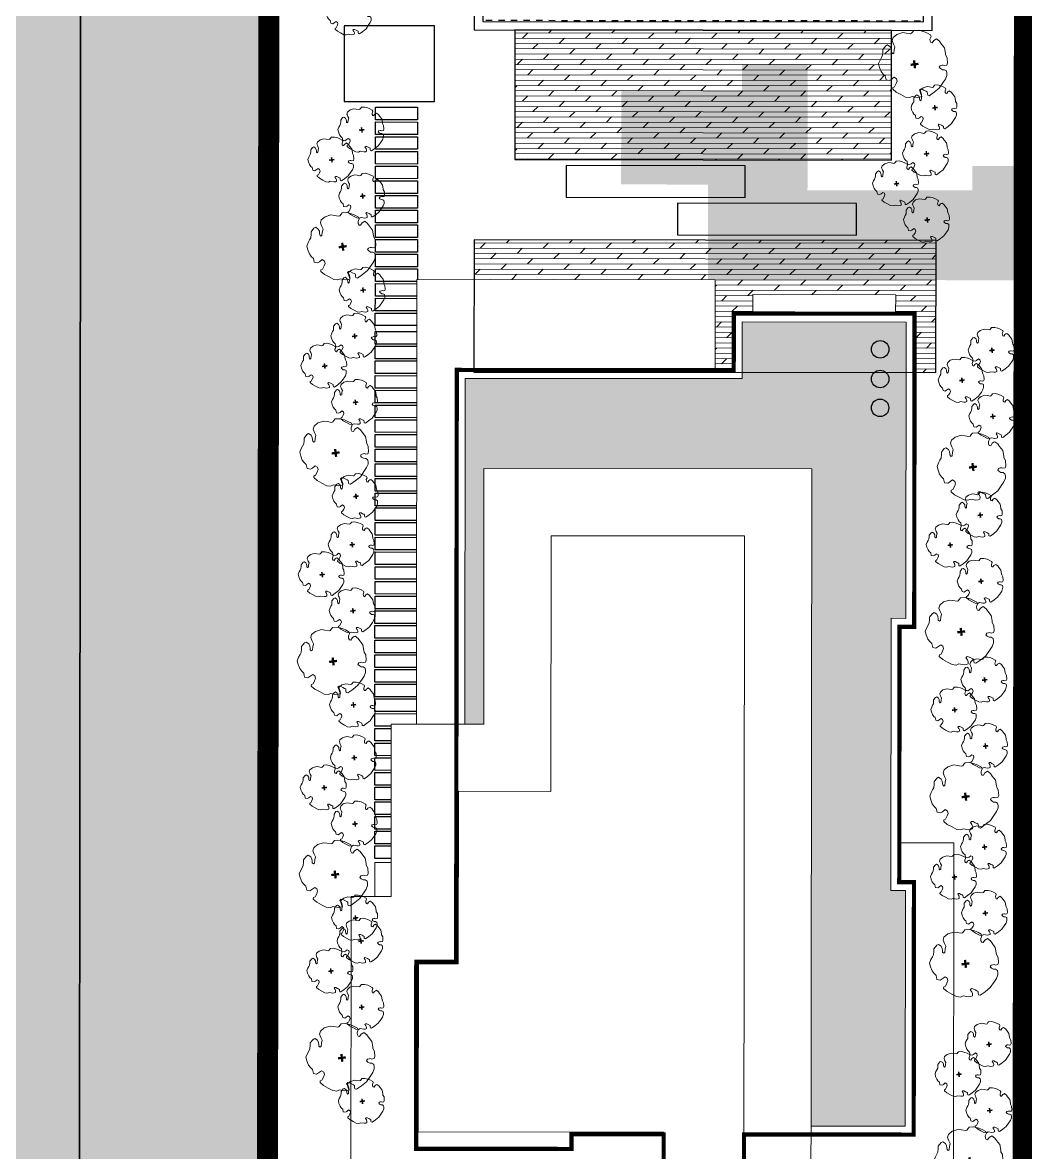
# Model space of a CAD drawing. Header units: millimetres. Extents: x -1030105 to 906887, y -616134 to 1220667.
# Drawn here: x -672906 to -649025, y -382964 to -356057 of the extents above; entities that cross this region are included whole.
import ezdxf

# ---------------------------------------------------------------- set-up
doc = ezdxf.new("R2010")
doc.units = ezdxf.units.MM
doc.header["$MEASUREMENT"] = 0
for name, pattern in [('240930  KHU B- TMB gời inno$0$HIDDEN', [9.524999999999999, 6.35, -3.175]), ('ACAD_ISO14W100', [24, 12, -3, 0, -3, 0, -3, 0, -3]), ('DASHED', [0.75, 0.5, -0.25]), ('HIDDEN', [9.524999999999999, 6.35, -3.175])]:
    doc.linetypes.add(name, pattern=pattern)
doc.layers.get('Defpoints').update_dxf_attribs({"color": 1})
doc.layers.add('+ toa do mong', color=7, linetype='Continuous', true_color=0xfa1a05)
for name, color, linetype, lineweight in [('240930  KHU B- TMB gời inno$0$1. I-FURN', 252, 'Continuous', 18), ('240930  KHU B- TMB gời inno$0$A-WALL', 1, 'Continuous', 30), ('240930  KHU B- TMB gời inno$0$GFA', 6, 'Continuous', 0), ('240930  KHU B- TMB gời inno$0$RANH QUY HOẠCH', 1, 'Continuous', 15), ('GFA', 6, 'Continuous', 0), ('QH_HTKT_GT_Chigioixaydung', 7, 'DASHED', 20), ('QH_HTKT_GT_Longduong', 7, 'Continuous', 35), ('QH_KTCQ_Caycanhquan', 97, 'Continuous', 18), ('RANH QUY HOẠCH', 1, 'Continuous', 15)]:
    doc.layers.add(name, color=color, linetype=linetype, lineweight=lineweight)
for name, color, linetype in [('240930  KHU B- TMB gời inno$0$DA-ELEV-PEN1', 8, 'Continuous'), ('240930  KHU B- TMB gời inno$0$DA-FLOR-PATT', 251, 'Continuous'), ('240930  KHU B- TMB gời inno$0$DA-WALL-LOW', 1, 'Continuous'), ('240930  KHU B- TMB gời inno$0$DA-WALL-PATT', 8, 'Continuous'), ('240930  KHU B- TMB gời inno$0$TMB-KHU B-XREF$0$Xref-LBC-Plot$0$DA-SITE-CNTR1', 8, 'Continuous'), ('DA-LANS-TREE', 7, 'Continuous'), ('Dat cong trinh cac loai', 6, 'Continuous'), ('ranh dat', 7, 'Continuous'), ('ranh dat DG', 224, 'Continuous'), ('TMB-KHU B-XREF$0$Xref-LBC-Plot$0$DA-SITE-CNTR1', 8, 'Continuous'), ('XREF_LBC_ZONE B_BEACH VILLA 22 11 11$0$DA-FLOR-PATT', 251, 'Continuous')]:
    doc.layers.add(name, color=color, linetype=linetype)
doc.layers.add('TMB-KHU B-XREF$0$GRASS', color=95, linetype='Continuous', lineweight=0, transparency=0.6)

# ---------------------------------------------------------------- blocks, each defined once
blk = doc.blocks.new('*U1373')
at = {"layer": '240930  KHU B- TMB gời inno$0$DA-WALL-PATT'}
blk.add_lwpolyline([(-0.003229222828849743, -599.9999999912397), (-300.0032292184842, -599.9983853798185), (-299.9978471795839, 400.0017712514673), (0.002152816071429697, 400.000156640046)], close=True, dxfattribs=at)
blk = doc.blocks.new('*U1374')
at = {"color": 0, "linetype": 'ByBlock', "lineweight": -2, "transparency": 16777216, "rotation": 180.0003083671565}
for p in [(-2402.041398903443, -240490.5546536836), (-2052.041398908513, -240490.5527699703), (-1702.041398913582, -240490.550886257), (-1352.041398918651, -240490.5490025436), (-1002.04139892372, -240490.5471188303), (-652.041398928789, -240490.545235117), (-302.0413989338581, -240490.5433514037), (47.95860106107284, -240490.5414676903), (397.9586010560033, -240490.539583977), (747.9586010509342, -240490.5377002637), (1097.958601045865, -240490.5358165504), (1447.958601040796, -240490.533932837), (1797.958601035727, -240490.5320491237), (2147.958601030658, -240490.5301654104), (2497.958601025588, -240490.5282816971), (2847.958601020519, -240490.5263979837), (3197.95860101545, -240490.5245142704), (3547.958601010381, -240490.5226305571)]:
    blk.add_blockref('*U1373', p, dxfattribs=at)
blk = doc.blocks.new('*U1401')
at = {"layer": '240930  KHU B- TMB gời inno$0$DA-WALL-PATT'}
blk.add_lwpolyline([(-0.003229222828849743, -599.9999999912397), (-300.0032292184842, -599.9983853798185), (-299.9978471795839, 400.0017712514673), (0.002152816071429697, 400.000156640046)], close=True, dxfattribs=at)
blk = doc.blocks.new('*U1400')
at = {"color": 0, "linetype": 'ByBlock', "lineweight": -2, "transparency": 16777216, "rotation": 180.0003083671565}
for p in [(397.9586010560033, -240490.539583977), (747.9586010509342, -240490.5377002637), (1097.958601045865, -240490.5358165504), (1447.958601040796, -240490.533932837), (1797.958601035727, -240490.5320491237), (2147.958601030658, -240490.5301654104), (2497.958601025588, -240490.5282816971), (2847.958601020519, -240490.5263979837), (3197.95860101545, -240490.5245142704), (3547.958601010381, -240490.5226305571)]:
    blk.add_blockref('*U1401', p, dxfattribs=at)
blk = doc.blocks.new('240930  KHU B- TMB gời inno$0$A$C8db1bffd')
at = {"layer": '240930  KHU B- TMB gời inno$0$DA-FLOR-PATT'}
h = blk.add_hatch(dxfattribs=at)
h.set_pattern_fill('DASH', color=153, scale=1200, angle=90)
h.set_pattern_definition([(90, (0, 0), (-150, 150), [150, -150])])
h.paths.add_polyline_path([(-200, -10699.99763995476), (-200, -200.0000000000291), (-3500, -200), (-3500, -10699.99763995473)])
blk.add_lwpolyline([(-200, -10699.99763995476), (-200, -200), (-3700, -200), (-3700, -10699.99763995476)], close=True, dxfattribs=at)
for points in [[(-3500, -2000.000000000058), (-400, -2000)], [(-400, -2300), (-3500, -2300.000000000058)], [(-3500, -2600.000000000058), (-400, -2600)], [(-400, -2900), (-3500, -2900.000000000058)]]:
    blk.add_lwpolyline(points, dxfattribs=at)
at = {"layer": '240930  KHU B- TMB gời inno$0$DA-WALL-LOW', "color": 252}
blk.add_lwpolyline([(0, -10899.99763995476), (0, 0), (-3900, 0), (-3900, -10899.99763995476)], close=True, dxfattribs=at)
at = {"layer": '240930  KHU B- TMB gời inno$0$DA-WALL-PATT'}
blk.add_lwpolyline([(-400, -10499.99763995476), (-400, -400), (-3500, -400), (-3500, -10499.99763995476)], close=True, dxfattribs=at)
for points in [[(-3500, -2300.000000000058), (-400, -2300)], [(-400, -2600), (-3500, -2600.000000000058)]]:
    blk.add_lwpolyline(points, dxfattribs=at)
blk = doc.blocks.new('*U1403')
at = {"layer": '240930  KHU B- TMB gời inno$0$DA-WALL-PATT'}
blk.add_lwpolyline([(-0.003229222828849743, -599.9999999912397), (-300.0032292184842, -599.9983853798185), (-299.9978471795839, 400.0017712514673), (0.002152816071429697, 400.000156640046)], close=True, dxfattribs=at)
blk = doc.blocks.new('*U1402')
at = {"color": 0, "linetype": 'ByBlock', "lineweight": -2, "transparency": 16777216, "rotation": 180.0003083671565}
for p in [(-2402.041398903443, -240490.5546536836), (-2052.041398908513, -240490.5527699703), (-1702.041398913582, -240490.550886257), (-1352.041398918651, -240490.5490025436), (-1002.04139892372, -240490.5471188303), (-652.041398928789, -240490.545235117), (-302.0413989338581, -240490.5433514037), (47.95860106107284, -240490.5414676903), (397.9586010560033, -240490.539583977), (747.9586010509342, -240490.5377002637), (1097.958601045865, -240490.5358165504), (1447.958601040796, -240490.533932837), (1797.958601035727, -240490.5320491237), (2147.958601030658, -240490.5301654104), (2497.958601025588, -240490.5282816971), (2847.958601020519, -240490.5263979837), (3197.95860101545, -240490.5245142704), (3547.958601010381, -240490.5226305571)]:
    blk.add_blockref('*U1403', p, dxfattribs=at)
blk = doc.blocks.new('*U1407')
at = {"layer": '240930  KHU B- TMB gời inno$0$DA-WALL-PATT'}
blk.add_lwpolyline([(-0.003229222828849743, -599.9999999912397), (-300.0032292184842, -599.9983853798185), (-299.9978471795839, 400.0017712514673), (0.002152816071429697, 400.000156640046)], close=True, dxfattribs=at)
blk = doc.blocks.new('*U1406')
at = {"color": 0, "linetype": 'ByBlock', "lineweight": -2, "transparency": 16777216, "rotation": 180.0003083671565}
for p in [(-1352.041398918651, -240490.5490025436), (-1002.04139892372, -240490.5471188303), (-652.041398928789, -240490.545235117), (-302.0413989338581, -240490.5433514037), (47.95860106107284, -240490.5414676903), (397.9586010560033, -240490.539583977), (747.9586010509342, -240490.5377002637), (1097.958601045865, -240490.5358165504), (1447.958601040796, -240490.533932837), (1797.958601035727, -240490.5320491237), (2147.958601030658, -240490.5301654104), (2497.958601025589, -240490.5282816971), (2847.958601020519, -240490.5263979837), (3197.95860101545, -240490.5245142704), (3547.958601010381, -240490.5226305571)]:
    blk.add_blockref('*U1407', p, dxfattribs=at)
blk = doc.blocks.new('*U1399')
at = {"layer": '240930  KHU B- TMB gời inno$0$DA-WALL-PATT'}
blk.add_lwpolyline([(-0.003229222828849743, -599.9999999912397), (-300.0032292184842, -599.9983853798185), (-299.9978471795839, 400.0017712514673), (0.002152816071429697, 400.000156640046)], close=True, dxfattribs=at)
blk = doc.blocks.new('*U1398')
at = {"color": 0, "linetype": 'ByBlock', "lineweight": -2, "transparency": 16777216, "rotation": 180.0003083671565}
for p in [(-1002.04139892372, -240490.5471188303), (-652.041398928789, -240490.545235117), (-302.0413989338581, -240490.5433514037), (47.95860106107284, -240490.5414676903), (397.9586010560033, -240490.539583977), (747.9586010509342, -240490.5377002637), (1097.958601045865, -240490.5358165504), (1447.958601040796, -240490.533932837), (1797.958601035727, -240490.5320491237), (2147.958601030658, -240490.5301654104), (2497.958601025588, -240490.5282816971), (2847.958601020519, -240490.5263979837), (3197.95860101545, -240490.5245142704), (3547.958601010381, -240490.5226305571)]:
    blk.add_blockref('*U1399', p, dxfattribs=at)
blk = doc.blocks.new('240930  KHU B- TMB gời inno$0$fgfgfrg')
at = {"color": 7}
blk.add_wipeout([(39980.46342275434, 15126.653310571086), (38070.46342275434, 15126.653310571086), (38070.46342275434, 9281.653310571082), (30865.463422754347, 9281.653310571082), (30865.463422754347, 10231.654774109109), (26755.463405896793, 10231.654774109109), (26755.463405896793, 10831.653310571084), (16170.462725696561, 10831.653310571084), (16170.462725696561, 17931.658903863914), (18320.46479738695, 17931.658903863914), (18320.46479738695, 18376.653310571113), (16970.463422754336, 18376.653310571113), (16970.463422754336, 18829.153318667028), (16520.46283136643, 18831.653327476488), (16520.46283136643, 22231.653311284637), (16970.463422754336, 22229.15330247517), (16970.46342275435, 22681.653310571084), (24425.45605765385, 22681.653310571084), (24425.45605765385, 22331.653271817966), (29570.463421449713, 22331.653271817966), (29570.463421449713, 23631.653152752384), (37812.25290149453, 23631.653152752384), (37812.25290149453, 20236.653310571062), (39980.46342275434, 20236.653310571055)], dxfattribs=at)
at = {"layer": 'GFA', "true_color": 0xb75434}
h = blk.add_hatch(dxfattribs=at)
h.set_pattern_fill('AR-RSHKE', color=15, scale=31.2086368017553, angle=360)
h.set_pattern_definition([(0, (0, 0), (795.8202384447603, 374.5036416210634), [187.2518208105318, -156.0431840087765, 218.4604576122871, -93.6259104052659, 280.8777312157977, -124.8345472070212]), (0, (187.2518208105318, 15.6043184008776), (795.8202384447603, 374.5036416210634), [156.0431840087765, -592.9640992333507, 124.8345472070212, -187.2518208105318]), (0, (561.7554624315954, -23.40647760131661), (795.8202384447603, 374.5036416210634), [93.6259104052659, -967.4677408544143]), (90, (0, 0), (-265.2734128149199, 374.5036416210637), [358.899323220186, -1139.115243264069]), (90, (187.2518208105318, -4.58634685980263e-14), (-265.2734128149199, 374.5036416210637), [351.0971640197471, -1146.917402464507]), (90, (343.2950048193083, -8.408302576304823e-14), (-265.2734128149199, 374.5036416210637), [327.6906864184306, -1170.323880065824]), (90, (561.7554624315954, -23.40647760131661), (-265.2734128149199, 374.5036416210637), [358.899323220186, -1139.115243264069]), (90, (655.3813728368613, -23.40647760131663), (-265.2734128149199, 374.5036416210637), [358.899323220186, -1139.115243264069]), (90, (936.259104052659, -2.293173429901315e-13), (-265.2734128149199, 374.5036416210637), [343.2950048193083, -1154.719561664946])])
h.paths.add_polyline_path([(18520.46479738695, 11981.65328733379), (26755.46340589678, 11981.65392619781), (26755.46340589679, 12431.65331057112), (20665.46344019583, 12431.65331057112), (20665.46344019583, 20236.65331057109), (36320.46342275446, 20236.65331057106), (36320.46342275446, 22481.65248594458), (30710.46342275434, 22481.65248594323), (30710.46342275434, 22131.65327181797), (24225.45605765386, 22131.65327181797), (24225.45605765385, 22481.65331057108), (17170.46342275434, 22481.65331057108), (17170.46342275434, 18576.65331057111), (18520.46479738695, 18576.65331057111)])
at = {"layer": '+ toa do mong', "linetype": 'HIDDEN', "ltscale": 100, "const_width": 99.99999999999999, "elevation": -2.40231413925581e-05}
blk.add_lwpolyline([(16970.46342275434, 22681.65331057108), (24425.45605765385, 22681.65331057108), (24425.45605765385, 22331.65327181797), (30510.46342275434, 22331.65327181797), (30510.46342275434, 22681.65248594318), (36520.46342275446, 22681.65248594463), (36520.46342275446, 18641.72010969356), (38380.46342275434, 18641.72010969358), (38380.46342275437, 16726.65331057109), (36520.4634227559, 16726.65331057109), (36520.46342275644, 14531.65331057105), (36870.46342275434, 14531.65331057105), (36870.46342275434, 10831.65331057108), (32415.46342275434, 10831.65331057108), (32415.46334905409, 11781.65436529567), (18320.46479738695, 11781.65327181796), (18320.46479738695, 18376.65331057111), (16970.46342275434, 18376.65331057111), (16970.46342275434, 22681.65331057108)], dxfattribs=at)
at = {"color": 7}
blk.add_lwpolyline([(37812.25290149453, 20236.65331057106), (37812.25290149453, 23631.65315275239), (29570.46342144971, 23631.65315275239), (29570.46342144971, 22331.65327181797)], dxfattribs=at)
for points, elevation in [([(16970.46342275434, 22681.65331057108), (24425.45605765385, 22681.65331057108), (24425.45605765385, 22331.65327181797), (30510.46342275434, 22331.65327181797), (30510.46342275434, 22681.65248594318), (36520.46342275446, 22681.65248594463), (36520.46342275446, 20236.65331057106)], -2.40231413925581e-05), ([(26755.46340589678, 11781.65392619781), (18320.46479738695, 11781.65327181796), (18320.46479738695, 18376.65331057111), (16970.46342275434, 18376.65331057111), (16970.46342275434, 22681.65331057108)], -2.40231413925581e-05), ([(26755.46340589679, 11981.65392619781), (18520.46479738695, 11981.65328733379), (18520.46479738695, 18576.65331057111), (17170.46342275434, 18576.65331057111), (17170.46342275434, 22481.65331057108), (24225.45605765385, 22481.65331057108), (24225.45605765385, 22131.65327181797), (30710.46342275434, 22131.65327181797), (30710.46342275434, 22481.65248594323), (36320.46342275446, 22481.65248594458), (36320.46342275446, 20236.65331057106)], -2.40231413925581e-05), ([(18320.46355608404, 17931.65890386391), (16170.46272569656, 17931.65890386391), (16170.46272569656, 10831.65331057108), (26755.46340589678, 10831.65331057108)], -1.14402673561859e-09)]:
    blk.add_lwpolyline(points, dxfattribs=dict(at, elevation=elevation))
blk.add_lwpolyline([(16970.46342275434, 22229.15330247517), (16520.46283136643, 22231.65331128463), (16520.46283136643, 18831.65332747649), (16970.46342275434, 18829.15331866703)], close=True, dxfattribs=at)
at = {"color": 7, "elevation": -2.402310795483055e-05}
blk.add_lwpolyline([(38070.46342275434, 9281.653310571082), (30865.46342275434, 9281.653310571082), (30865.46342275434, 10231.65477410911), (26755.46340589679, 10231.65477410911), (26755.46340589679, 12431.65331057112), (20665.46344019583, 12431.65331057112), (20665.46344019583, 20236.65331057109), (39980.46342275434, 20236.65331057106), (39980.46342275434, 15126.65331057109), (38070.46342275434, 15126.65331057109)], close=True, dxfattribs=at)
at = {"color": 252, "elevation": -2.402310795483055e-05}
blk.add_lwpolyline([(36470.46342275434, 10881.65331057108), (32465.46342275434, 10881.65331057108), (32465.46342275434, 11831.65477410911), (28355.46340589679, 11831.65477410911), (28355.46340589679, 14031.65331057112), (22265.46344019583, 14031.65331057112), (22265.46344019583, 18636.65331057109), (38380.46342275434, 18636.65331057106), (38380.46342275434, 16726.65331057109), (36470.46342275434, 16726.65331057109)], close=True, dxfattribs=at)
blk = doc.blocks.new('Xref Khu Spa-Wellness - TBM$0$TREE_T')
at = {"const_width": 100}
for points in [[(-123.743686707654, 123.7436867076467), (123.7436867076394, -123.7436867076467)], [(123.7436867076394, 123.7436867076467), (-123.7436867076394, -123.7436867076467)]]:
    blk.add_lwpolyline(points, dxfattribs=at)
blk = doc.blocks.new('Xref Khu Spa-Wellness - TBM$0$TREE_5')
at = {"layer": 'QH_KTCQ_Caycanhquan', "color": 114, "true_color": 0x139b48}
blk.add_lwpolyline([(-935.8052043020725, 1163.729876997881), (-781.0664177108556, 1298.991161259357), (-577.9716866482049, 1385.944714451209), (-423.232900056988, 1424.590717911255), (-249.1519124628976, 1453.575356581714), (-181.4534723367542, 1414.929171710275), (-142.7687756838277, 1289.329614988528), (-84.74187805317342, 1221.698972928803), (-17.04343790188432, 1192.71433425881), (40.98345973622054, 1221.698972928803), (31.31221188511699, 1347.298710919917), (60.32595539093018, 1424.590717911255), (79.6681563751772, 1472.898267642129), (244.0781907904893, 1472.898267642129), (369.8035285742953, 1434.252264111768), (592.2404606333002, 1376.283168251161), (775.9926960328594, 1212.037426657975), (824.3486405229196, 1163.729876997881), (959.7452261233702, 1105.760781065095), (1114.484012714587, 931.8534933435731), (1143.497461522929, 844.8999401517212), (1075.79931606818, 767.6077518211678), (1017.772123759612, 748.2848406890407), (979.0874271076173, 709.638655890245), (930.7317773010582, 642.0081950975582), (940.40273046121, 564.7160067670047), (1017.772123759612, 555.0544605664909), (1114.484012714587, 564.7160067670047), (1191.85340601299, 622.6851026983932), (1288.56500029657, 632.3466488970444), (1365.934688259847, 564.7160067670047), (1423.96158589609, 487.4238184364513), (1472.317530387081, 323.178076912649), (1481.988778204657, 168.5938815902919), (1501.330979188904, -159.8976014545187), (1433.632833734155, -440.0815348392352), (1356.263440435752, -691.2808295534924), (1288.56500029657, -720.2654682239518), (1240.209350477904, -681.6192833529785), (1182.182158169337, -613.9888225602917), (1124.155260538682, -623.6501874942333), (1037.114619421773, -642.9732798933983), (930.7317773010582, -662.296372293029), (872.7045849869028, -700.9423758247867), (863.0333371693268, -768.5730178840458), (969.4164739474654, -797.5574752166867), (1056.45682040602, -855.5265711485408), (1104.812764876522, -923.1572132077999), (1066.128068224527, -990.7878553378396), (988.7586749317124, -1068.079862329178), (785.6639438699931, -1174.356507992838), (717.9657984022051, -1290.294699784368), (572.8982596490532, -1377.248434313573), (340.7897850750014, -1415.894437845796), (108.6816051844507, -1454.540441305377), (-94.41312587726861, -1444.87889510626), (-133.0978225171566, -1386.909799175337), (-94.41312587726861, -1319.279338454828), (-123.5076104430482, -1166.998870359268), (-158.3361843349412, -1051.01933326479), (-245.4077663654462, -987.2307148086838), (-361.5031108781695, -998.8285959679633), (-401.6181620880961, -1151.07587907603), (-438.5748819764704, -1243.375660780352), (-567.9238436007872, -1307.985380935017), (-703.6970244115219, -1193.679600392003), (-829.4223621934652, -1184.018054192886), (-964.8186531243846, -1145.372050659731), (-1129.228687539697, -1048.756951268762), (-1264.625273158774, -942.4803056772798), (-1312.981217630208, -778.2345641553402), (-1332.323418614455, -652.6348260920495), (-1351.665914275683, -546.3581805010326), (-1429.035307568498, -420.7584424400702), (-1496.733453042805, -333.8048892477527), (-1496.733453042805, -130.9129628543742), (-1458.048756396398, -53.62095586303622), (-1322.652170789428, -43.95940966391936), (-1225.940576513298, -92.26695939479396), (-1158.242431038991, -159.8976014545187), (-1109.886486547999, -208.2051511849277), (-1042.18834109325, -217.8666973854415), (-1022.845845431089, -169.5591477253474), (-1100.215238723904, -43.95940966391936), (-1158.242431038991, 81.64032840030268), (-1274.29652097635, 139.609424259048), (-1341.994666451588, 178.2554277908057), (-1419.364059749991, 226.5629775212146), (-1467.720004214905, 352.1627155123278), (-1419.364059749991, 564.7160067670047), (-1264.625273158774, 786.9308442207985), (-1129.228687539697, 864.2228512139991), (-964.8186531243846, 951.1765857427381), (-935.8052043020725, 999.4841354736127), (-935.8052043020725, 1086.437688665465)], close=True, dxfattribs=at)
blk.add_blockref('Xref Khu Spa-Wellness - TBM$0$TREE_T', (0, 0), dxfattribs=at)
blk = doc.blocks.new('240930  KHU B- TMB gời inno$0$river dl')
at = {"layer": 'GFA', "true_color": 0x8c7854}
h = blk.add_hatch(dxfattribs=at)
h.set_pattern_fill('DOLMIT', color=35, scale=500, angle=90)
h.set_pattern_definition([(90, (0, 0), (-125, 7.654042494670958e-15), []), (135, (0, 0), (-249.9999995804922, -249.9999995804921), [176.7766952966369, -353.5533905932737])])
h.paths.add_polyline_path([(13310.5, -37808.91418631616), (10222.15521712659, -37808.91418631616), (10222.15521712659, -46779.91418631616), (13310.5, -46779.91418631616)])
h.paths.add_polyline_path([(18372.14503819284, -36747.00078587243), (15222.15521712659, -36747.00078587243), (15222.15521712659, -47747.00161053181), (18372.14503815875, -47747.00161053181), (18372.14501036755, -43096.86148755505), (18372.14501233884, -42647.00423773895)])
at = {"layer": '240930  KHU B- TMB gời inno$0$1. I-FURN', "elevation": -2.387004752399816e-05}
blk.add_lwpolyline([(30053.46881050291, -49097.24595864028), (31324.72385022556, -49097.24595864028), (31324.72385022556, -50097.27813850781), (30053.46881050291, -50097.27813850781)], close=True, dxfattribs=at)
at = {"layer": '240930  KHU B- TMB gời inno$0$DA-ELEV-PEN1', "elevation": -2.387004752399816e-05}
blk.add_lwpolyline([(34906.63155389682, -49097.25537730697), (35984.60678143229, -49097.25537730697), (35984.60678143241, -50097.26872004131), (34906.63155389694, -50097.26872004131)], close=True, dxfattribs=at)
at = {"layer": '240930  KHU B- TMB gời inno$0$DA-WALL-LOW', "color": 252}
blk.add_lwpolyline([(10222.15521712659, -46779.91418631616), (13310.5, -46779.91418631616), (13310.5, -37808.91418631616), (10222.15521712659, -37808.91418631616)], close=True, dxfattribs=at)
at = {"layer": '240930  KHU B- TMB gời inno$0$DA-WALL-PATT'}
for points in [[(15101, -38640.91418631616), (14346, -38640.91418631616), (14346, -42904.91418631616), (15101, -42904.91418631616)], [(14205.5, -41290.41418631616), (13450.5, -41290.41418631616), (13450.5, -45554.41418631616), (14205.5, -45554.41418631616)]]:
    blk.add_lwpolyline(points, close=True, dxfattribs=at)
at = {"layer": '240930  KHU B- TMB gời inno$0$DA-WALL-PATT', "elevation": -2.371709545742829e-05}
blk.add_lwpolyline([(10128.71718677797, -50847.01510756013), (11928.71718691348, -50847.0151075633), (11928.71728089458, -48697.00288658986), (10128.71728075907, -48697.00288658669)], close=True, dxfattribs=at)
at = {"layer": '240930  KHU B- TMB gời inno$0$GFA', "const_width": 10, "elevation": -2.387004752399816e-05}
blk.add_lwpolyline([(24672.14288081018, -45048.55397511633), (24672.14288081018, -47747.00193496732), (27972.14482029088, -47747.00193496732)], dxfattribs=at)
at = {"color": 0}
for name, p in [('*U1406', (13419.32691591297, 190793.2653696417, -2.387004752399816e-05)), ('*U1374', (19810.49331605312, 190793.2653696417, -2.387004752399816e-05)), ('*U1402', (26110.4933159778, 190793.2653695417, -2.387004752399816e-05)), ('*U1400', (30995.40146358625, 190793.267253255, -2.387004752399816e-05)), ('*U1398', (37108.12997432522, 190793.2634859285, -2.387004752399816e-05))]:
    blk.add_blockref(name, p, dxfattribs=at)
at = {"layer": 'Defpoints', "color": 6}
blk.add_blockref('240930  KHU B- TMB gời inno$0$A$C8db1bffd', (10222.15521712659, -36847.00397057705, -2.387004752399816e-05), dxfattribs=at)
at = {"layer": '240930  KHU B- TMB gời inno$0$GFA', "color": 7}
blk.add_blockref('240930  KHU B- TMB gời inno$0$fgfgfrg', (0, -59937.41418631504), dxfattribs=at)
at = {"layer": 'GFA', "true_color": 0x8c7854}
h = blk.add_hatch(dxfattribs=at)
h.set_pattern_fill('DOLMIT', color=35, scale=0.3094840615414519, angle=270.0000000000001)
h.set_pattern_definition([(270, (-91172.5838310511, -238356.3013741687), (0.07737101538536298, 5.924404954171923e-17), []), (315.0000000000001, (-91172.5838310511, -238356.3013741687), (0.1547420305110638, 0.1547420305110641), [0.1094191392925577, -0.2188382785851154])])
edge = h.paths.add_edge_path()
edge.add_line((13450.85705498338, -35882.19763349097), (13450.85742214269, -29453.86809009377))
edge.add_line((13450.85742213961, -29453.86809009382), (10444.6413279326, -29453.8706385557))
edge.add_line((10444.64132793283, -29453.87063855563), (10444.64034265205, -27888.10802764395))
edge.add_line((10444.64034265018, -27888.10802764394), (11073.94934298648, -27888.10888091497))
edge.add_line((11073.94934299073, -27888.10888091513), (11073.94934299073, -25015.50340661655))
edge.add_line((11073.94934299073, -25015.50340661651), (13317.24982466707, -25015.50340661651))
edge.add_line((13317.24982466627, -25015.50340661651), (13317.24982466627, -27086.45153925049))
edge.add_line((13317.24982466627, -27086.45153925024), (15588.61060391767, -27086.45155965814))
edge.add_line((15588.61060391599, -27086.45155965829), (15588.61121599076, -35882.19770978356))
edge.add_line((15588.61121598995, -35882.19770978355), (13450.85736970671, -35882.19767491632))
at = {"layer": 'XREF_LBC_ZONE B_BEACH VILLA 22 11 11$0$DA-FLOR-PATT'}
h = blk.add_hatch(color=252, dxfattribs=at)
h.dxf.hatch_style = 1
h.paths.add_polyline_path([(17612.19981387831, -38074.31880389806, 1), (18029.08529757286, -38074.31880389806, 1)])
h = blk.add_hatch(color=252, dxfattribs=at)
h.dxf.hatch_style = 1
h.paths.add_polyline_path([(18316.11920086338, -38074.31880389806, 1), (18733.00468455793, -38074.31880389806, 1)])
h = blk.add_hatch(color=252, dxfattribs=at)
h.dxf.hatch_style = 1
h.paths.add_polyline_path([(19004.04015468571, -38074.31880389806, 1), (19420.92563838025, -38074.31880389806, 1)])
at = {"layer": '240930  KHU B- TMB gời inno$0$DA-WALL-LOW', "color": 252, "elevation": -2.387004752399816e-05}
blk.add_lwpolyline([(15222.15521712659, -47747.00161053181), (18372.14503819284, -47747.00161053181), (18372.14503819284, -36747.00078587243), (15222.15521712659, -36747.00078587243)], close=True, dxfattribs=at)
at = {"layer": 'DA-LANS-TREE', "color": 251, "true_color": 0x636466}
for centre in [(17820.64255572559, -38074.31880389806), (18524.56194271066, -38074.31880389806), (19212.48289653298, -38074.31880389806)]:
    blk.add_circle(centre, 208.442741847275, dxfattribs=at)
at = {"layer": 'QH_KTCQ_Caycanhquan', "color": 116}
for p, xscale, yscale, zscale, rotation in [((17839.6991499916, -35409.99897868725, -2.830727540303179), 0.3613160547961033, 0.3613160547961033, 0.3613160547961033, 52.2616449089547), ((19414.98379413712, -35388.99716293792, -2.830727540303179), 0.3613160547961033, 0.3613160547961033, 0.3613160547961033, 52.2616449089547), ((35944.88644986333, -35444.28299225961, -2.830727540303179), 0.3613160547961033, 0.3613160547961033, 0.3613160547961033, 52.2616449089547), ((20621.1615257659, -35861.62483433646, -2.830727540303179), 0.5419740821941551, 0.5419740821941551, 0.5419740821941551, 52.26164490895473), ((21764.86002365317, -35686.42859809899, -2.830727540303179), 0.3613160547961033, 0.3613160547961033, 0.3613160547961033, 52.2616449089547), ((23340.14466779869, -35665.42678234966, -2.830727540303179), 0.3613160547961033, 0.3613160547961033, 0.3613160547961033, 52.2616449089547), ((25690.02089731478, -35575.85670305396, -2.830727540303179), 0.3613160547961033, 0.3613160547961033, 0.3613160547961033, 52.2616449089547), ((27265.3055414603, -35554.85488730463, -2.830727540303179), 0.3613160547961033, 0.3613160547961033, 0.3613160547961033, 52.2616449089547), ((28471.48327308907, -36027.48255870317, -2.830727540303179), 0.5419740821941551, 0.5419740821941551, 0.5419740821941551, 52.26164490895473), ((29670.46556149378, -35575.85670305396, -2.830727540303179), 0.3613160547961033, 0.3613160547961033, 0.3613160547961033, 52.2616449089547), ((31245.7502056393, -35554.85488730463, -2.830727540303179), 0.3613160547961033, 0.3613160547961033, 0.3613160547961033, 52.2616449089547), ((32451.92793726807, -36027.48255870317, -2.830727540303179), 0.5419740821941551, 0.5419740821941551, 0.5419740821941551, 52.26164490895473), ((34369.60180571782, -35465.28480800894, -2.830727540303179), 0.3613160547961033, 0.3613160547961033, 0.3613160547961033, 52.2616449089547), ((37151.06418149211, -35916.91066365815, -2.830727540303179), 0.5419740821941551, 0.5419740821941551, 0.5419740821941551, 52.26164490895473), ((24546.32239942747, -36138.0544537482, -2.830727540303179), 0.5419740821941551, 0.5419740821941551, 0.5419740821941551, 52.26164490895473), ((18553.82678230873, -36124.15694240834, -2.830727540303179), 0.3613160547961033, 0.3613160547961033, 0.3613160547961033, 52.2616449089547), ((35083.72943803495, -36179.44277173002, -2.830727540303179), 0.3613160547961033, 0.3613160547961033, 0.3613160547961033, 52.2616449089547), ((22478.98765597031, -36400.58656182007, -2.830727540303179), 0.3613160547961033, 0.3613160547961033, 0.3613160547961033, 52.2616449089547), ((26404.14852963191, -36290.01466677505, -2.830727540303179), 0.3613160547961033, 0.3613160547961033, 0.3613160547961033, 52.2616449089547), ((30384.59319381091, -36290.01466677505, -2.830727540303179), 0.3613160547961033, 0.3613160547961033, 0.3613160547961033, 52.2616449089547), ((12065.01215552904, -36775.31257643298, -2.830727540303179), 0.3613160547961033, 0.3613160547961033, 0.3613160547961033, 52.2616449089547), ((11031.17024709674, -37262.39854252211, -2.830727540303179), 0.5419740821941551, 0.5419740821941551, 0.5419740821941551, 52.26164490895473), ((13161.23634116783, -36974.49617738097, -2.830727540303179), 0.3613160547961033, 0.3613160547961033, 0.3613160547961033, 52.2616449089547), ((14736.52098531335, -36953.49436163164, -2.830727540303179), 0.3613160547961033, 0.3613160547961033, 0.3613160547961033, 52.2616449089547), ((13875.36397348497, -37688.65414110205, -2.830727540303179), 0.3613160547961033, 0.3613160547961033, 0.3613160547961033, 52.2616449089547), ((12607.08508377194, -50423.83820359212, -2.830727540303179), 0.3613160547961033, 0.3613160547961033, 0.3613160547961033, 52.2616449089547), ((14182.36972791746, -50402.83638784278, -2.830727540303179), 0.3613160547961033, 0.3613160547961033, 0.3613160547961033, 52.2616449089547), ((15388.54745954624, -50875.46405924133, -2.830727540303179), 0.5419740821941551, 0.5419740821941551, 0.5419740821941551, 52.26164490895473), ((16422.38936797854, -50388.3780931522, -2.830727540303179), 0.3613160547961033, 0.3613160547961033, 0.3613160547961033, 52.2616449089547), ((31925.76403893956, -50423.83820359212, -2.830727540303179), 0.3613160547961033, 0.3613160547961033, 0.3613160547961033, 52.2616449089547), ((33501.04868308509, -50402.83638784278, -2.830727540303179), 0.3613160547961033, 0.3613160547961033, 0.3613160547961033, 52.2616449089547), ((34707.22641471386, -50875.46405924133, -2.830727540303179), 0.5419740821941551, 0.5419740821941551, 0.5419740821941551, 52.26164490895473), ((35741.06832314616, -50388.3780931522, -2.830727540303179), 0.3613160547961033, 0.3613160547961033, 0.3613160547961033, 52.2616449089547), ((9819.112138983106, -50715.82507416837, -2.830727540303179), 0.3613160547961033, 0.3613160547961033, 0.3613160547961033, 52.2616449089547), ((17518.61355361734, -50587.56169410019, -2.830727540303179), 0.3613160547961033, 0.3613160547961033, 0.3613160547961033, 52.2616449089547), ((19093.89819776285, -50566.55987835085, -2.830727540303179), 0.3613160547961033, 0.3613160547961033, 0.3613160547961033, 52.2616449089547), ((20300.07592939163, -51039.1875497494, -2.830727540303179), 0.5419740821941551, 0.5419740821941551, 0.5419740821941551, 52.26164490895473), ((21333.91783782393, -50552.10158366027, -2.830727540303179), 0.3613160547961033, 0.3613160547961033, 0.3613160547961033, 52.2616449089547), ((22484.71477955217, -50642.13619093621, -2.830727540303179), 0.3613160547961033, 0.3613160547961033, 0.3613160547961033, 52.2616449089547), ((24059.99942369769, -50621.13437518688, -2.830727540303179), 0.3613160547961033, 0.3613160547961033, 0.3613160547961033, 52.2616449089547), ((25266.17715532647, -51093.76204658542, -2.830727540303179), 0.5419740821941551, 0.5419740821941551, 0.5419740821941551, 52.26164490895473), ((26300.01906375876, -50606.67608049629, -2.830727540303179), 0.3613160547961033, 0.3613160547961033, 0.3613160547961033, 52.2616449089547), ((27559.96082667041, -50587.56169410019, -2.830727540303179), 0.3613160547961033, 0.3613160547961033, 0.3613160547961033, 52.2616449089547), ((29135.24547081593, -50566.55987835085, -2.830727540303179), 0.3613160547961033, 0.3613160547961033, 0.3613160547961033, 52.2616449089547), ((30341.42320244471, -51039.1875497494, -2.830727540303179), 0.5419740821941551, 0.5419740821941551, 0.5419740821941551, 52.26164490895473), ((31375.265110877, -50552.10158366027, -2.830727540303179), 0.3613160547961033, 0.3613160547961033, 0.3613160547961033, 52.2616449089547), ((13321.21271608908, -51137.9961673132, -2.830727540303179), 0.3613160547961033, 0.3613160547961033, 0.3613160547961033, 52.2616449089547), ((18232.74118593447, -51301.71965782127, -2.830727540303179), 0.3613160547961033, 0.3613160547961033, 0.3613160547961033, 52.2616449089547), ((28274.08845898755, -51301.71965782127, -2.830727540303179), 0.3613160547961033, 0.3613160547961033, 0.3613160547961033, 52.2616449089547), ((32639.8916712567, -51137.9961673132, -2.830727540303179), 0.3613160547961033, 0.3613160547961033, 0.3613160547961033, 52.2616449089547), ((23198.8424118693, -51356.29415465729, -2.830727540303179), 0.3613160547961033, 0.3613160547961033, 0.3613160547961033, 52.2616449089547)]:
    blk.add_blockref('Xref Khu Spa-Wellness - TBM$0$TREE_5', p, dxfattribs=dict(at, xscale=xscale, yscale=yscale, zscale=zscale, rotation=rotation))
blk = doc.blocks.new('240930  KHU B- TMB gời inno$0$A$C55f665a7')
for points, z in [([(366.10506160093365, 10.152238447652962), (366.10506160093365, 6.252238447653099), (365.14315138519333, 6.252238447653099), (365.14315138519333, 3.163893664779607), (356.1721513851907, 3.163893664779607), (356.1721513851907, 6.252238447653099), (355.20506396098057, 6.252238447653099), (355.20506396098057, 10.152238447652962)], -1.278332828480444e-08), ([(366.20506403259867, -21.067754369462136), (364.60505584495377, -21.06774708449666), (364.60859303819154, -22.06783670074026), (362.1049970632557, -22.06831870103622), (362.1050604973972, -23.397757324157283), (359.70506095322753, -23.397757324157283), (359.70506095322753, -22.068780744404194), (353.2450549988756, -22.070024445390345), (353.2449683260638, -11.098053368247975), (355.20505718563845, -11.098037884574751), (355.20505718563845, 1.2522384476443449), (366.2050647856628, 1.2522384476443449)], -6.067637539630688e-08)]:
    blk.add_wipeout(points).translate(0, 0, z).dxf.layer = '240930  KHU B- TMB gời inno$0$A-WALL'
at = {"layer": '240930  KHU B- TMB gời inno$0$GFA', "color": 0, "xscale": 0.0009999999999999996, "yscale": 0.0009999999999999996, "zscale": 0.0009999999999999996, "rotation": 270}
blk.add_blockref('240930  KHU B- TMB gời inno$0$river dl', (402.9520636876114, 18.26564038160723, 1.10867192371078e-08), dxfattribs=at)
at = {"layer": '240930  KHU B- TMB gời inno$0$GFA', "color": 0, "xscale": -0.0009999999999999996, "yscale": 0.0009999999999999996, "zscale": 0.0009999999999999998, "rotation": 90}
blk.add_blockref('240930  KHU B- TMB gời inno$0$river dl', (333.6897434964776, 17.68380095512839, -2.240086219296167e-08), dxfattribs=at)

msp = doc.modelspace()

# ---------------------------------------------------------------- hatches: boundary and pattern name
at = {"layer": 'TMB-KHU B-XREF$0$GRASS', "true_color": 0x3d6827}
h = msp.add_hatch(dxfattribs=at)
h.set_pattern_fill('CROSS', color=79, scale=1150, angle=-0.06050618418760054)
h.set_pattern_definition([(359.9394938158123, (-1186721561.658635, -431575606.1119671), (287.8034488709474, 287.1962305079717), [143.75, -431.25]), (89.9394938158124, (-1186721489.859578, -431575678.0628293), (-287.1962305079717, 287.8034488709474), [143.75, -431.2500000000001])])
h.paths.add_polyline_path([(-533559.3022543939, -412396.3557009568), (-550059.2922211143, -412378.1594025557), (-550054.7164612752, -408228.9632897783), (-566554.7064268524, -408210.7669915964), (-566549.035807573, -403068.7785032275), (-583049.0257757967, -403050.5822052491), (-583044.3818859565, -398839.6099114438), (-599544.3718527083, -398821.4136137004), (-599540.5517170862, -395357.4009248861), (-632540.5316485376, -395321.0083278488), (-632537.7734135466, -392819.902711178), (-664083.6449031304, -392785.1137149002), (-667080.334662409, -389781.8071217443), (-667032.8272400422, -346703.1566730561), (-659011.7328204717, -346712.0023896156), (-654743.6698691796, -346601.0700485273), (-650417.0301981503, -346786.1891436448), (-646852.2259023094, -347141.33520868), (-635284.7082055816, -348293.759473799), (-628850.4048199076, -348934.7819969245), (-621539.647064077, -349663.1229037592), (-620955.1634332414, -349761.5181304307), (-605957.9419697826, -352286.23917238), (-605494.849234953, -352364.1991109647), (-594363.251420764, -355251.7041762996), (-591812.9050280452, -355913.2568920599), (-589885.1024591592, -356413.3236856902), (-577737.5193839595, -360848.6396990168), (-577111.5423337836, -361077.1971432377), (-561916.2537128702, -366022.6379917594), (-558917.3387849045, -366831.2129922558), (-558214.893016818, -367020.6078179546), (-533512.6961419622, -370134.9912833458)], flags=16)
edge = h.paths.add_edge_path(flags=16)
edge.add_arc((-603731.8583503875, -402476.0214243128), 1999.999995093765, 79.24205054446475, 111.8077090397192)
edge.add_arc((-603731.9421982414, -402476.0549736189), 1999.999996641774, 79.43289816906571, 111.8051218293736, ccw=False)
edge.add_arc((-641314.5408779834, -610386.0321547303), 213279.429229595, 79.74882462920488, 79.75063479246347, ccw=False)
edge = h.paths.add_edge_path()
edge.add_arc((-641314.541316194, -610386.0330461466), 212029.4303631054, 72.37608571312529, 76.65417698078068, ccw=False)
edge.add_arc((-483182.4375556665, -129512.2627136558), 294196.0309102509, 251.3794756085313, 258.7456329853456)
edge.add_arc((-539037.9076250147, -410204.8607136196), 8000.000000253191, 258.7456331942248, 359.9292735226718)
edge.add_line((-531037.9137202231, -410214.7359902072), (-531033.8052798365, -406886.4752494413))
edge.add_line((-531033.8052798365, -406886.4752494413), (-531016.3220344177, -392723.2418397921))
edge.add_arc((-518516.3315582364, -392738.6719593339), 12499.9999997284, 90.00652030302041, 179.9292735238665, ccw=False)
edge.add_line((-518517.7540676431, -380238.6720409126), (-456381.5257707039, -380231.600891738))
edge.add_arc((-456381.753372211, -378231.6009051069), 1999.999999624742, 270.0065203040176, 301.7770954267424)
edge.add_line((-455328.5213721886, -379931.8074668495), (-452259.7802823624, -378030.8053257081))
edge.add_arc((-451206.548283264, -379731.011886088), 1999.999997856429, 90.00652036325079, 121.77709542418859, ccw=False)
edge.add_line((-451206.7758869953, -377731.0119011641), (-449978.253223839, -377730.8720926577))
edge.add_line((-449978.253223839, -377730.8720926577), (-449858.5311114108, -369879.5950390508))
edge.add_line((-449858.5311114108, -369879.5950390508), (-452979.3446831545, -369867.0755265616))
edge.add_line((-452979.3446831545, -369867.0755265616), (-466387.727958226, -369682.1994930672))
edge.add_line((-466387.7279582261, -369682.1994930672), (-474398.0931259747, -369455.2380241838))
edge.add_line((-474398.0931259745, -369455.2380241838), (-485066.6460104801, -368980.4887844743))
edge.add_line((-485066.6460104801, -368980.4887844743), (-495688.5159361597, -368241.775505379))
edge.add_line((-495688.5159361598, -368241.775505379), (-506249.5888004175, -367165.2427324809))
edge.add_line((-506249.5888004175, -367165.2427324809), (-516735.750514456, -365677.0350242209))
edge.add_line((-516735.7505144561, -365677.0350242209), (-526324.8259875631, -363876.5382084046))
edge.add_line((-526324.825987563, -363876.5382084047), (-537436.4762740481, -361221.9772568148))
edge.add_line((-537436.4762738915, -361221.977256987), (-547672.3287190298, -358374.8399304579))
edge.add_line((-547672.3287191864, -358374.8399302856), (-557872.2684802401, -355336.1276925316))
edge.add_line((-557872.2684802401, -355336.1276925316), (-568068.1159165631, -352280.0637351124))
edge.add_line((-568068.1159165632, -352280.0637351124), (-578291.6917301388, -349380.8710377836))
edge.add_line((-578291.6917301388, -349380.8710377835), (-589287.5434670731, -346652.1747254361))
edge.add_line((-589287.5434669163, -346652.1747256084), (-598943.4442989827, -344717.789128879))
edge.add_line((-598943.4442989829, -344717.789128879), (-609394.6521467537, -343079.4059806458))
edge.add_line((-609394.6521467539, -343079.4059806458), (-619916.6447953737, -341832.4059163339))
edge.add_line((-619916.6447953735, -341832.4059163339), (-630497.6247732808, -340911.5584184745))
edge.add_line((-630497.6247732807, -340911.5584184745), (-641125.794630402, -340251.6329778049))
edge.add_line((-641125.7946302455, -340251.6329779772), (-651789.3568754887, -339787.3990683992))
edge.add_line((-651789.3568754885, -339787.3990683992), (-662476.514054771, -339453.6261968291))
edge.add_line((-662476.514054771, -339453.626196829), (-671054.2603926556, -339238.3258851499))
edge.add_arc((-651512.8295435794, -343496.5508544245), 19999.99998795462, 167.7069863636609, 179.9394938188666)
edge.add_line((-671512.8183794082, -343475.4302168773), (-671562.7527544863, -390760.3130296163))
edge.add_arc((-663562.7572149928, -390768.7612856064), 8000.000000230874, 179.9394938128131, 273.5573841411627)
edge.add_arc((-644876.9606588585, -669464.6324354797), 271321.6817620759, 93.84399328962624, 94.15254110235502)
edge.add_arc((-665151.6700097341, -389364.2283238679), 9511.733193303928, 273.7840726975784, 273.8631519595156)
edge.add_arc((-646230.901994565, -669559.5110004668), 271321.6549507653, 87.96284956994577, 93.86315167442342, ccw=False)
edge.add_arc((-641314.5343139465, -610386.0339958719), 212029.4300935248, 81.01338627566338, 88.72214946334589, ccw=False)
edge.add_arc((-607882.3445451672, -398983.8447167389), 1999.999996657137, 261.0133770046372, 291.8051110431384)
edge.add_line((-607139.4432279887, -400840.750104596), (-603742.8932294196, -399481.8748200368))
edge.add_arc((-602999.9915629618, -401338.7800760298), 2000.000003939958, 79.61400226483602, 111.80512173653881, ccw=False)
edge.add_arc((-641314.5359945609, -610386.0352602605), 214529.4314130453, 78.05336856685028, 79.61400222893297, ccw=False)
edge.add_arc((-597320.8378266208, -402459.8133971702), 1999.999999936239, 45.86224908736261, 78.05336855783281, ccw=False)
edge.add_line((-595928.0662209436, -401024.4781561266), (-593302.629129705, -403572.0601639972))
edge.add_arc((-591909.8575226339, -402136.7249213718), 2000.000002057522, 225.8622491002462, 256.6334595730394)
edge = h.paths.add_edge_path()
edge.add_arc((-433790.4390820782, -65691.60218357638), 314330.5045954241, 292.9575631118248, 293.2243189030247)
edge.add_line((-309839.8636669072, -354551.2929912352), (-309819.6582266861, -335308.5682422076))
edge.add_line((-309819.6582266861, -335308.5682422076), (-319574.9744448562, -339743.2314765624))
edge.add_line((-319574.9744446997, -339743.2314767347), (-329353.7637604295, -344106.2598151121))
edge.add_line((-329353.7637604296, -344106.2598151121), (-339169.3651954741, -348321.4115209544))
edge.add_line((-339169.3651954739, -348321.4115209544), (-349040.1848136017, -352314.7482760675))
edge.add_line((-349040.1848137584, -352314.7482758952), (-358984.6286755901, -356012.3317652018))
edge.add_line((-358984.6286755903, -356012.3317652018), (-369021.1028413236, -359340.2236716669))
edge.add_line((-369021.1028413235, -359340.2236716669), (-380045.8938441122, -362361.1952611325))
edge.add_line((-380045.8938441123, -362361.1952611325), (-380071.1783033492, -373809.9752963361))
edge.add_arc((-452788.0229181109, 30597.62235542212), 410893.227650483, 280.1934719776777, 290.158590944339)
edge = h.paths.add_edge_path()
edge.add_arc((-452788.0233196365, 30597.6222824165), 410893.2276341488, 271.8225653600285, 277.990184576727)
edge.add_arc((-452788.0281871899, 30597.62180493004), 410893.2279757706, 277.990185258125, 279.4859518866442)
edge.add_line((-385070.4502209646, -374677.068289332), (-385046.2125644851, -363628.0923629864))
edge.add_line((-385046.2125646416, -363628.0923628141), (-389442.2881832149, -364596.0274589415))
edge.add_line((-389442.2881832151, -364596.0274589416), (-399839.8418920338, -366454.6777577833))
edge.add_line((-399839.8418920338, -366454.6777577833), (-410340.9597778612, -367851.5262092735))
edge.add_line((-410340.9597778611, -367851.5262092734), (-420925.5554210673, -368838.881513532))
edge.add_line((-420925.5554210672, -368838.881513532), (-431573.5423988742, -369469.0523668732))
edge.add_line((-431573.5423987177, -369469.0523670455), (-442264.8342861237, -369794.3474709991))
edge.add_line((-442264.8342861235, -369794.3474709991), (-449858.6009173275, -369884.1728831059))
edge.add_line((-449858.6009174841, -369884.1728829336), (-449980.8752274408, -377719.6721111399))
edge.add_arc((-447707.7013269858, -191040.0520135053), 186693.4596589888, 269.3023510881146, 271.0289058088959)
edge.add_arc((-444335.9440600595, -379703.3163517815), 2000.000005183339, 58.235945501463675, 90.55390858637747, ccw=False)
edge.add_line((-443283.0990634491, -378002.8701063144), (-440313.2819268517, -379841.6563218203))
edge.add_arc((-439260.4369636478, -378141.2100614108), 2000.000000255111, 238.2359465356805, 256.7213871383884)

# ---------------------------------------------------------------- next in the draw order: block references
at = {"extrusion": (2.640915683520526e-09, -1.169969117981692e-09, 1), "xscale": 1000, "yscale": 1000, "zscale": 1000, "rotation": 359.939493815354}
msp.add_blockref('240930  KHU B- TMB gời inno$0$A$C55f665a7', (-1017362.464072716, -363899.1368995138, 200.7298921211862), dxfattribs=at)

# ---------------------------------------------------------------- next in the draw order: hatches: boundary and pattern name
at = {"layer": 'DA-LANS-TREE', "true_color": 0xc1a88b}
h = msp.add_hatch(dxfattribs=at)
h.set_pattern_fill('AR-B88', color=253, scale=100, angle=-0.06050618418760054)
h.set_pattern_definition([(359.9394938158123, (-1186721561.658635, -431575606.1119671), (0.8448255484879041, 799.9995539184962), []), (89.9394938158124, (-1186721561.658635, -431575606.1119671), (-399.1549514107602, 800.42196669274), [800.0000000000002, -800.0000000000002])])
h.paths.add_polyline_path([(-673681.2479272287, -328713.4805356265), (-652281.1662095017, -279369.0644590586, -0.02271653516886338), (-639086.1166458966, -252660.6126450311, 0.01132302272290412), (-632656.9294434958, -239119.9153703611, 0.2026153585533865), (-632624.5059293131, -237563.2497655863), (-633303.2612699983, -235858.8823790949, -0.2099681652955798), (-633247.0749102079, -234251.0458452708, 0.003597455913750831), (-631403.488101169, -229898.4743774495), (-630821.3994866074, -228481.8435610591, -0.1990751301249834), (-629740.923855341, -227395.9053089306), (-628047.2317580744, -226689.9690154483, 0.2026153585483798), (-626956.5811243113, -225578.7803345532, 0.0112058025192961), (-621816.412700217, -211663.4364690244, -0.03284455376716939), (-614898.1606428311, -193134.0005847554), (-609947.2500031001, -181755.3369672689), (-605110.9426748417, -171614.0634481933, -0.002028170822641978), (-606602.9985643232, -171055.3338136258), (-621724.2227192686, -205834.8660445846), (-638345.007005607, -244028.0071793607), (-654952.3377248703, -282235.9470132986), (-671567.0677938396, -320450.6136316746), (-673023.3800588204, -323680.1266890398), (-674565.1183325844, -327365.7125444534), (-675530.3843488358, -329946.0926549462), (-678769.9063709793, -339256.58120635), (-680995.0650332593, -344955.4818838791), (-682231.417856629, -347579.5877688981), (-684051.6467670912, -350720.983432136), (-685052.5733620855, -352117.4596945324), (-686689.172615713, -353929.6525333119), (-688520.8497158792, -355378.603533169), (-689577.6138806418, -356014.9599583581), (-690205.8883085307, -356275.2890638845), (-691652.8036871399, -356779.8045620088), (-693190.5312054106, -357110.0984905034), (-694272.8607326308, -357242.6231859409), (-696520.2600098632, -357312.5980903425), (-698277.9548110142, -357207.6743785948), (-701968.9144764447, -356670.9092998785), (-705848.8977717187, -355792.4278661372), (-713878.6105163258, -353456.2957553498), (-719929.9886103496, -351646.1788631284), (-722901.8628273171, -350874.6455612668), (-727218.6506906345, -350007.4340152873), (-727233.882178565, -350004.3741417697), (-741380.5730668658, -353108.5399713689), (-756118.7864758959, -356342.5015325112), (-763043.0210243051, -357861.8657970142), (-770856.7873060785, -359578.4362427336), (-785594.5988329784, -362816.1192956375), (-798844.0204732018, -365726.8240595973), (-800332.4504537038, -366053.4252483469), (-818018.3070025705, -369934.1798071171), (-832756.5197389412, -373168.1421082221), (-834653.1593187852, -373584.3157150141), (-834021.2909635147, -378573.0854377362), (-831679.0064017875, -378059.2401980088), (-816940.6414584131, -374825.9670564011), (-799254.603536644, -370946.0397686163), (-797766.1599910662, -370619.5085750633), (-784515.39652463, -367709.1588849697), (-769777.4333436419, -364472.1651320205), (-761963.5870616159, -362755.9602318349), (-755040.4852501452, -361237.1840851746), (-740302.1208856753, -358003.9119581603), (-727181.5915669464, -355125.5569171522), (-724016.4150268189, -355761.5720624478), (-721268.2065942683, -356475.1763205457), (-716529.1187206418, -357892.9962469451), (-715286.6594749584, -358264.709861223), (-705046.4095316916, -361244.486240401, 0.07063324323441492), (-703376.6369848119, -361483.4307227241), (-686008.1165829164, -361502.5848428652), (-680886.6271149365, -361710.2551653977, -0.08745431671613971)])
at = {"layer": 'DA-LANS-TREE', "true_color": 0x878787}
h = msp.add_hatch(color=252, dxfattribs=at)
h.dxf.hatch_style = 1
h.paths.add_polyline_path([(-658873.1622604013, -403037.5252910231), (-658072.0308471194, -398488.9705876001, 0.004608301134458799), (-663066.2599289019, -398753.3395744568, -0.4328354817856339), (-671562.7527545178, -390760.3130302741), (-671512.8183794082, -343475.4302168773, -0.1025779447119858), (-669855.7426457722, -335525.5071045178), (-654886.1815337823, -301077.6521688809), (-651874.4791283472, -289741.6271869488), (-651259.8413910281, -288324.3924001218), (-655393.6573555423, -286546.26237814), (-656002.9450496258, -287951.1610081965), (-660389.0491939113, -298686.3246054216), (-674079.6583304764, -330190.882812852, 0.1025784749789194), (-681536.5744228538, -365965.7100744477), (-681565.7796584626, -393621.3308400644, -0.3689872543247017), (-688324.5302701117, -401516.0029195513, 0.002996671860204057), (-691534.2827954604, -402039.8492967127), (-690996.4702891028, -406519.8956132186, -0.0303022457652634)])
h.paths.add_polyline_path([(-678065.7816099203, -393625.0269517723), (-678037.9275632983, -367248.9012305803, -0.0402912013048052), (-677011.7300550141, -354700.0842049818, -0.9225386098580906), (-675024.8455157895, -354862.5645375524), (-675065.7832827708, -393628.1950476784, -1)], flags=16)

# ---------------------------------------------------------------- next in the draw order: linework, layer by layer
at = {"layer": '240930  KHU B- TMB gời inno$0$RANH QUY HOẠCH', "color": 41, "linetype": '240930  KHU B- TMB gời inno$0$HIDDEN', "extrusion": (-4.049234688772355e-05, 0.000275569699431029, 0.9999999612108547), "const_width": 200, "elevation": -96826.52222769448}
msp.add_lwpolyline([(-672630.994282627, -339210.1314111006), (-662470.2020513696, -339465.1660929283), (-651783.0448716286, -339798.9391007512), (-641119.4826272859, -340263.1731358267), (-630491.3127860093, -340923.0987111229), (-619910.3328160266, -341843.9463401176), (-609388.340182257, -343090.9465351679), (-598937.1323559824, -344729.3298115839), (-589281.2315504858, -346663.7155273823), (-578285.3798395288, -349392.4119789109), (-568061.8040727363, -352291.6047991684), (-557865.9566049926, -355347.6689235644), (-547666.0169290234, -358386.3812565362), (-537430.1645359533, -361233.5187026393), (-526318.5142822042, -363888.079791668), (-516729.4388304656, -365688.5767250878), (-506243.2771364537, -367176.7845630643), (-495682.2042861754, -368253.317464974), (-485060.3343720369, -368992.0308754228), (-474391.7814869596, -369466.780246409), (-466381.4163361279, -369693.7418202456), (-452973.0330441837, -369878.6180158751), (-449862.5178927287, -369857.5044702428)], dxfattribs=at)
at = {"layer": '240930  KHU B- TMB gời inno$0$TMB-KHU B-XREF$0$Xref-LBC-Plot$0$DA-SITE-CNTR1'}
msp.add_lwpolyline([(-649083.654025756, -392801.6558048555), (-649033.0599173496, -346924.0681287828)], dxfattribs=at)
at = {"layer": 'Dat cong trinh cac loai', "extrusion": (2.655489506349529e-09, 1.263057379239647e-08, 0.9999999999999999)}
for points, elevation in [([(-649040.3910518643, -346908.2359938753), (-650290.4063276257, -346783.7614157717), (-654751.016105839, -346585.5050225352), (-667040.168688213, -346688.1664602999), (-667085.6611465055, -389766.8190836743), (-664088.8309150897, -392769.9855065736), (-649088.8392791697, -392785.825985948)], -0.1633311459409699), ([(-632496.2309082269, -348555.6804328235), (-649040.3910518643, -346908.2359938753), (-649088.8392791697, -392785.825985948), (-632542.9578325413, -392803.2989747043)], -0.1633311459409682)]:
    msp.add_lwpolyline(points, close=True, dxfattribs=dict(at, elevation=elevation))
at = {"layer": 'QH_HTKT_GT_Chigioixaydung', "ltscale": 6, "const_width": 500.0000000000001, "flags": 128}
msp.add_lwpolyline([(-566549.035807573, -403068.7785032275), (-566554.7064268524, -408210.7669915964), (-550054.7164612752, -408228.9632897783), (-550059.2922211143, -412378.1594025557), (-533559.3022543939, -412396.3557009568), (-533512.6961419622, -370134.9912833458), (-558214.893016818, -367020.6078179546), (-558917.3387849045, -366831.2129922558), (-561916.2537128702, -366022.6379917594), (-577111.5423337836, -361077.1971432377), (-577737.5193839595, -360848.6396990168), (-589885.1024591592, -356413.3236856902), (-591812.9050280452, -355913.2568920599), (-594363.251420764, -355251.7041762996), (-605494.849234953, -352364.1991109647), (-605957.9419697826, -352286.23917238), (-620955.1634332414, -349761.5181304307), (-621539.647064077, -349663.1229037592), (-628850.4048199076, -348934.7819969245), (-635284.7082055816, -348293.759473799), (-646852.2259023094, -347141.33520868), (-650417.0301981503, -346786.1891436448), (-654743.6698691796, -346601.0700485273), (-659011.7328204717, -346712.0023896156), (-667032.8272400422, -346703.1566730561), (-667080.334662409, -389781.8071217443), (-664083.6449031304, -392785.1137149002), (-632537.7734135466, -392819.902711178), (-632540.5316485376, -395321.0083278488), (-599540.5517170862, -395357.4009248861), (-599544.3718527083, -398821.4136137004), (-583044.3818859565, -398839.6099114438), (-583049.0257757967, -403050.5822052491)], close=True, dxfattribs=at)
at = {"layer": 'QH_HTKT_GT_Longduong', "flags": 128}
msp.add_lwpolyline([(-654886.1815337823, -301077.6521688809), (-669855.7426454118, -335525.5071038756, 0.1025779447204965), (-671512.8183794082, -343475.4302168773), (-671562.7527545178, -390760.3130302741, 0.4328354817859161), (-663066.2599289019, -398753.3395744568, -0.02441914150567594), (-636582.6189833661, -398401.7885377115, -0.0336484771652842), (-608191.3058385048, -400951.7478551347, 0.1351685866064384), (-607135.9967539853, -400833.2033848194), (-603739.4467552439, -399474.3281001037, -0.141391322153959), (-602635.9875498521, -399364.0022367603, -0.006809654250868236), (-596903.3903564855, -400495.5850029744, -0.141396841914125), (-595924.58867623, -401016.9615864794), (-593299.1826557019, -403564.5134442205, 0.135168586330297), (-592368.0735246507, -404075.1658085897, -0.01866798122807335), (-577115.4592864297, -408300.7786354351, 0.03215202351534337), (-540595.7817576595, -418043.4772580261, 0.472610506114411), (-531034.4672458752, -410207.1892701174), (-531012.8755608997, -392715.6951198276, -0.4138187356570385), (-518514.3075937964, -380231.1253209637)], format="xyb", dxfattribs=at)
at = {"layer": 'ranh dat'}
for points in [[(-599540.5517170862, -395357.4009248861), (-632540.5316485376, -395321.0083278488), (-632537.7734135466, -392819.902711178), (-664083.6449031304, -392785.1137149002), (-667080.334662409, -389781.8071217443), (-667032.8272400422, -346703.1566730561), (-659011.7328204717, -346712.0023896156), (-654743.6698691796, -346601.0700485273), (-650417.0301981503, -346786.1891436448), (-646852.2259023094, -347141.33520868), (-635284.7082055816, -348293.759473799), (-628850.4048199076, -348934.7819969245), (-621539.647064077, -349663.1229037592), (-620955.1634332414, -349761.5181304307), (-605957.9419697826, -352286.23917238), (-605494.849234953, -352364.1991109647), (-594363.251420764, -355251.7041762996)], [(-649083.654025756, -392801.6558048555), (-649033.0599173496, -346924.0681287828)]]:
    msp.add_lwpolyline(points, dxfattribs=at)
at = {"layer": 'ranh dat DG'}
msp.add_lwpolyline([(-667032.8272400422, -346703.1566730561), (-667080.334662409, -389781.8071217443), (-664083.6449031304, -392785.1137149002), (-632537.7734135466, -392819.902711178), (-632540.5316485376, -395321.0083278488), (-599540.5517170862, -395357.4009248861)], dxfattribs=at)
at = {"layer": 'RANH QUY HOẠCH', "linetype": 'ACAD_ISO14W100', "ltscale": 0.5}
msp.add_open_spline([(-672622.6258070646, -339221.8178487421, -0.01641856674500541), (-644516.4664224763, -339897.5073421529, -0.04404200451620616), (-594495.0256778128, -341162.1155560756, -0.09301208683811173), (-528558.2209269651, -366760.6956175413, -0.08343222990928768), (-458717.9097044596, -370877.3520245174, -0.05510605715874357), (-383439.9553238596, -368890.8370315609, -0.2076298075261221), (-333837.3172335008, -346269.4682334955, -0.06775061307945814), (-309812.2350598788, -335312.7880007772)], degree=3, knots=[0.5460951301682915, 0.5460951301682915, 0.5460951301682915, 0.5460951301682915, 84.21960251293761, 149.4958040744158, 209.7134212779571, 293.22475634444, 371.6672273121377, 371.6672273121377, 371.6672273121377, 371.6672273121377], dxfattribs=at)
at = {"layer": 'TMB-KHU B-XREF$0$Xref-LBC-Plot$0$DA-SITE-CNTR1', "extrusion": (2.655489506349529e-09, 1.263057379239647e-08, 0.9999999999999999), "const_width": 500.0000000000001, "elevation": -0.1633311459409672}
msp.add_lwpolyline([(-649088.8392791697, -392785.825985948), (-649040.3910518643, -346908.2359938753)], dxfattribs=at)

doc.saveas('drawing.dxf')
